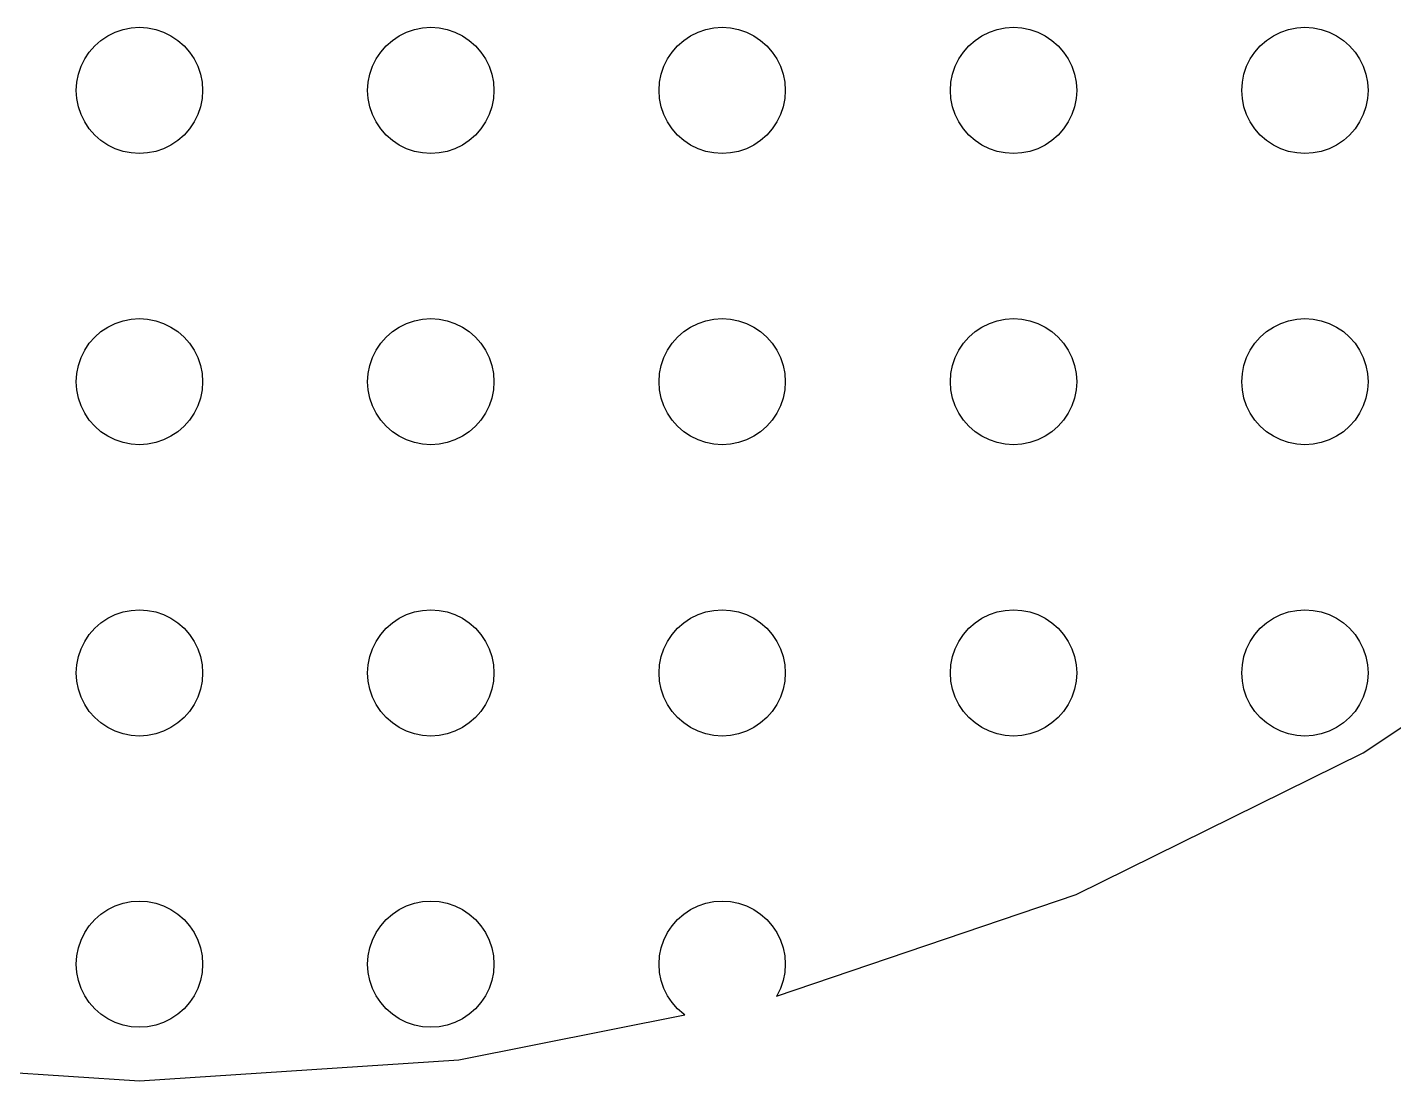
# Model space of a CAD drawing. Header units: metres. Extents: x -126 to 126, y -126 to 126.
# Drawn here: x -5.8 to 64.6, y -126 to -71.8 of the extents above; entities that cross this region are included whole.
import ezdxf

# ---------------------------------------------------------------- set-up
doc = ezdxf.new("R2010")
doc.units = ezdxf.units.M

msp = doc.modelspace()

# ---------------------------------------------------------------- linework, layer by layer
for p, q in [((-2.2981, -72.7019), (-1.97847, -72.4216)), ((-1.97847, -72.4216), (-1.625, -72.1854)), ((-1.625, -72.1854), (-1.24371, -71.9974)), ((-1.24371, -71.9974), (-0.84116, -71.8607)), ((-0.84116, -71.8607), (-0.42421, -71.7778)), ((-0.42421, -71.7778), (0, -71.75)), ((0, -71.75), (0.42421, -71.7778)), ((0.42421, -71.7778), (0.84116, -71.8607)), ((0.84116, -71.8607), (1.24371, -71.9974)), ((1.24371, -71.9974), (1.625, -72.1854)), ((1.625, -72.1854), (1.97847, -72.4216)), ((1.97847, -72.4216), (2.2981, -72.7019)), ((12.7019, -72.7019), (13.0215, -72.4216)), ((13.0215, -72.4216), (13.375, -72.1854)), ((13.375, -72.1854), (13.7563, -71.9974)), ((13.7563, -71.9974), (14.1588, -71.8607)), ((14.1588, -71.8607), (14.5758, -71.7778)), ((14.5758, -71.7778), (15, -71.75)), ((15, -71.75), (15.4242, -71.7778)), ((15.4242, -71.7778), (15.8412, -71.8607)), ((15.8412, -71.8607), (16.2437, -71.9974)), ((16.2437, -71.9974), (16.625, -72.1854)), ((16.625, -72.1854), (16.9785, -72.4216)), ((16.9785, -72.4216), (17.2981, -72.7019)), ((27.7019, -72.7019), (28.0215, -72.4216)), ((28.0215, -72.4216), (28.375, -72.1854)), ((28.375, -72.1854), (28.7563, -71.9974)), ((28.7563, -71.9974), (29.1588, -71.8607)), ((29.1588, -71.8607), (29.5758, -71.7778)), ((29.5758, -71.7778), (30, -71.75)), ((30, -71.75), (30.4242, -71.7778)), ((30.4242, -71.7778), (30.8412, -71.8607)), ((30.8412, -71.8607), (31.2437, -71.9974)), ((31.2437, -71.9974), (31.625, -72.1854)), ((31.625, -72.1854), (31.9785, -72.4216)), ((31.9785, -72.4216), (32.2981, -72.7019)), ((42.7019, -72.7019), (43.0215, -72.4216)), ((43.0215, -72.4216), (43.375, -72.1854)), ((43.375, -72.1854), (43.7563, -71.9974)), ((43.7563, -71.9974), (44.1588, -71.8607)), ((44.1588, -71.8607), (44.5758, -71.7778)), ((44.5758, -71.7778), (45, -71.75)), ((45, -71.75), (45.4242, -71.7778)), ((45.4242, -71.7778), (45.8412, -71.8607)), ((45.8412, -71.8607), (46.2437, -71.9974)), ((46.2437, -71.9974), (46.625, -72.1854)), ((46.625, -72.1854), (46.9785, -72.4216)), ((46.9785, -72.4216), (47.2981, -72.7019)), ((57.7019, -72.7019), (58.0215, -72.4216)), ((58.0215, -72.4216), (58.375, -72.1854)), ((58.375, -72.1854), (58.7563, -71.9974)), ((58.7563, -71.9974), (59.1588, -71.8607)), ((59.1588, -71.8607), (59.5758, -71.7778)), ((59.5758, -71.7778), (60, -71.75)), ((60, -71.75), (60.4242, -71.7778)), ((60.4242, -71.7778), (60.8412, -71.8607)), ((60.8412, -71.8607), (61.2437, -71.9974)), ((61.2437, -71.9974), (61.625, -72.1854)), ((61.625, -72.1854), (61.9785, -72.4216)), ((61.9785, -72.4216), (62.2981, -72.7019)), ((-2.81458, -73.375), (-2.57838, -73.0215)), ((-2.57838, -73.0215), (-2.2981, -72.7019)), ((2.2981, -72.7019), (2.57838, -73.0215)), ((2.57838, -73.0215), (2.81458, -73.375)), ((12.1854, -73.375), (12.4216, -73.0215)), ((12.4216, -73.0215), (12.7019, -72.7019)), ((17.2981, -72.7019), (17.5784, -73.0215)), ((17.5784, -73.0215), (17.8146, -73.375)), ((27.1854, -73.375), (27.4216, -73.0215)), ((27.4216, -73.0215), (27.7019, -72.7019)), ((32.2981, -72.7019), (32.5784, -73.0215)), ((32.5784, -73.0215), (32.8146, -73.375)), ((42.1854, -73.375), (42.4216, -73.0215)), ((42.4216, -73.0215), (42.7019, -72.7019)), ((47.2981, -72.7019), (47.5784, -73.0215)), ((47.5784, -73.0215), (47.8146, -73.375)), ((57.1854, -73.375), (57.4216, -73.0215)), ((57.4216, -73.0215), (57.7019, -72.7019)), ((62.2981, -72.7019), (62.5784, -73.0215)), ((62.5784, -73.0215), (62.8146, -73.375)), ((-3.13925, -74.1588), (-3.00259, -73.7563)), ((-3.00259, -73.7563), (-2.81458, -73.375)), ((2.81458, -73.375), (3.00259, -73.7563)), ((3.00259, -73.7563), (3.13925, -74.1588)), ((11.8607, -74.1588), (11.9974, -73.7563)), ((11.9974, -73.7563), (12.1854, -73.375)), ((17.8146, -73.375), (18.0026, -73.7563)), ((18.0026, -73.7563), (18.1393, -74.1588)), ((26.8607, -74.1588), (26.9974, -73.7563)), ((26.9974, -73.7563), (27.1854, -73.375)), ((32.8146, -73.375), (33.0026, -73.7563)), ((33.0026, -73.7563), (33.1393, -74.1588)), ((41.8607, -74.1588), (41.9974, -73.7563)), ((41.9974, -73.7563), (42.1854, -73.375)), ((47.8146, -73.375), (48.0026, -73.7563)), ((48.0026, -73.7563), (48.1393, -74.1588)), ((56.8607, -74.1588), (56.9974, -73.7563)), ((56.9974, -73.7563), (57.1854, -73.375)), ((62.8146, -73.375), (63.0026, -73.7563)), ((63.0026, -73.7563), (63.1393, -74.1588)), ((-3.22218, -74.5758), (-3.13925, -74.1588)), ((3.13925, -74.1588), (3.22218, -74.5758)), ((11.7778, -74.5758), (11.8607, -74.1588)), ((18.1393, -74.1588), (18.2222, -74.5758)), ((26.7778, -74.5758), (26.8607, -74.1588)), ((33.1393, -74.1588), (33.2222, -74.5758)), ((41.7778, -74.5758), (41.8607, -74.1588)), ((48.1393, -74.1588), (48.2222, -74.5758)), ((56.7778, -74.5758), (56.8607, -74.1588)), ((63.1393, -74.1588), (63.2222, -74.5758)), ((-3.25, -75), (-3.22218, -74.5758)), ((-3.22218, -75.4242), (-3.25, -75)), ((3.22218, -74.5758), (3.25, -75)), ((3.25, -75), (3.22218, -75.4242)), ((11.75, -75), (11.7778, -74.5758)), ((11.7778, -75.4242), (11.75, -75)), ((18.2222, -74.5758), (18.25, -75)), ((18.25, -75), (18.2222, -75.4242)), ((26.75, -75), (26.7778, -74.5758)), ((26.7778, -75.4242), (26.75, -75)), ((33.2222, -74.5758), (33.25, -75)), ((33.25, -75), (33.2222, -75.4242)), ((41.75, -75), (41.7778, -74.5758)), ((41.7778, -75.4242), (41.75, -75)), ((48.2222, -74.5758), (48.25, -75)), ((48.25, -75), (48.2222, -75.4242)), ((56.75, -75), (56.7778, -74.5758)), ((56.7778, -75.4242), (56.75, -75)), ((63.2222, -74.5758), (63.25, -75)), ((63.25, -75), (63.2222, -75.4242)), ((-3.13925, -75.8412), (-3.22218, -75.4242)), ((-3.00259, -76.2437), (-3.13925, -75.8412)), ((3.13925, -75.8412), (3.00259, -76.2437)), ((3.22218, -75.4242), (3.13925, -75.8412)), ((11.8607, -75.8412), (11.7778, -75.4242)), ((11.9974, -76.2437), (11.8607, -75.8412)), ((18.1393, -75.8412), (18.0026, -76.2437)), ((18.2222, -75.4242), (18.1393, -75.8412)), ((26.8607, -75.8412), (26.7778, -75.4242)), ((26.9974, -76.2437), (26.8607, -75.8412)), ((33.1393, -75.8412), (33.0026, -76.2437)), ((33.2222, -75.4242), (33.1393, -75.8412)), ((41.8607, -75.8412), (41.7778, -75.4242)), ((41.9974, -76.2437), (41.8607, -75.8412)), ((48.1393, -75.8412), (48.0026, -76.2437)), ((48.2222, -75.4242), (48.1393, -75.8412)), ((56.8607, -75.8412), (56.7778, -75.4242)), ((56.9974, -76.2437), (56.8607, -75.8412)), ((63.1393, -75.8412), (63.0026, -76.2437)), ((63.2222, -75.4242), (63.1393, -75.8412)), ((-2.81458, -76.625), (-3.00259, -76.2437)), ((-2.57838, -76.9785), (-2.81458, -76.625)), ((2.81458, -76.625), (2.57838, -76.9785)), ((3.00259, -76.2437), (2.81458, -76.625)), ((12.1854, -76.625), (11.9974, -76.2437)), ((12.4216, -76.9785), (12.1854, -76.625)), ((17.8146, -76.625), (17.5784, -76.9785)), ((18.0026, -76.2437), (17.8146, -76.625)), ((27.1854, -76.625), (26.9974, -76.2437)), ((27.4216, -76.9785), (27.1854, -76.625)), ((32.8146, -76.625), (32.5784, -76.9785)), ((33.0026, -76.2437), (32.8146, -76.625)), ((42.1854, -76.625), (41.9974, -76.2437)), ((42.4216, -76.9785), (42.1854, -76.625)), ((47.8146, -76.625), (47.5784, -76.9785)), ((48.0026, -76.2437), (47.8146, -76.625)), ((57.1854, -76.625), (56.9974, -76.2437)), ((57.4216, -76.9785), (57.1854, -76.625)), ((62.8146, -76.625), (62.5784, -76.9785)), ((63.0026, -76.2437), (62.8146, -76.625)), ((-2.2981, -77.2981), (-2.57838, -76.9785)), ((-1.97847, -77.5784), (-2.2981, -77.2981)), ((2.2981, -77.2981), (1.97847, -77.5784)), ((2.57838, -76.9785), (2.2981, -77.2981)), ((12.7019, -77.2981), (12.4216, -76.9785)), ((13.0215, -77.5784), (12.7019, -77.2981)), ((17.2981, -77.2981), (16.9785, -77.5784)), ((17.5784, -76.9785), (17.2981, -77.2981)), ((27.7019, -77.2981), (27.4216, -76.9785)), ((28.0215, -77.5784), (27.7019, -77.2981)), ((32.2981, -77.2981), (31.9785, -77.5784)), ((32.5784, -76.9785), (32.2981, -77.2981)), ((42.7019, -77.2981), (42.4216, -76.9785)), ((43.0215, -77.5784), (42.7019, -77.2981)), ((47.2981, -77.2981), (46.9785, -77.5784)), ((47.5784, -76.9785), (47.2981, -77.2981)), ((57.7019, -77.2981), (57.4216, -76.9785)), ((58.0215, -77.5784), (57.7019, -77.2981)), ((62.2981, -77.2981), (61.9785, -77.5784)), ((62.5784, -76.9785), (62.2981, -77.2981)), ((-1.625, -77.8146), (-1.97847, -77.5784)), ((-1.24371, -78.0026), (-1.625, -77.8146)), ((-0.84116, -78.1393), (-1.24371, -78.0026)), ((1.24371, -78.0026), (0.84116, -78.1393)), ((1.625, -77.8146), (1.24371, -78.0026)), ((1.97847, -77.5784), (1.625, -77.8146)), ((13.375, -77.8146), (13.0215, -77.5784)), ((13.7563, -78.0026), (13.375, -77.8146)), ((14.1588, -78.1393), (13.7563, -78.0026)), ((16.2437, -78.0026), (15.8412, -78.1393)), ((16.625, -77.8146), (16.2437, -78.0026)), ((16.9785, -77.5784), (16.625, -77.8146)), ((28.375, -77.8146), (28.0215, -77.5784)), ((28.7563, -78.0026), (28.375, -77.8146)), ((29.1588, -78.1393), (28.7563, -78.0026)), ((31.2437, -78.0026), (30.8412, -78.1393)), ((31.625, -77.8146), (31.2437, -78.0026)), ((31.9785, -77.5784), (31.625, -77.8146)), ((43.375, -77.8146), (43.0215, -77.5784)), ((43.7563, -78.0026), (43.375, -77.8146)), ((44.1588, -78.1393), (43.7563, -78.0026)), ((46.2437, -78.0026), (45.8412, -78.1393)), ((46.625, -77.8146), (46.2437, -78.0026)), ((46.9785, -77.5784), (46.625, -77.8146)), ((58.375, -77.8146), (58.0215, -77.5784)), ((58.7563, -78.0026), (58.375, -77.8146)), ((59.1588, -78.1393), (58.7563, -78.0026)), ((61.2437, -78.0026), (60.8412, -78.1393)), ((61.625, -77.8146), (61.2437, -78.0026)), ((61.9785, -77.5784), (61.625, -77.8146)), ((-0.42421, -78.2222), (-0.84116, -78.1393)), ((0, -78.25), (-0.42421, -78.2222)), ((0.42421, -78.2222), (0, -78.25)), ((0.84116, -78.1393), (0.42421, -78.2222)), ((14.5758, -78.2222), (14.1588, -78.1393)), ((15, -78.25), (14.5758, -78.2222)), ((15.4242, -78.2222), (15, -78.25)), ((15.8412, -78.1393), (15.4242, -78.2222)), ((29.5758, -78.2222), (29.1588, -78.1393)), ((30, -78.25), (29.5758, -78.2222)), ((30.4242, -78.2222), (30, -78.25)), ((30.8412, -78.1393), (30.4242, -78.2222)), ((44.5758, -78.2222), (44.1588, -78.1393)), ((45, -78.25), (44.5758, -78.2222)), ((45.4242, -78.2222), (45, -78.25)), ((45.8412, -78.1393), (45.4242, -78.2222)), ((59.5758, -78.2222), (59.1588, -78.1393)), ((60, -78.25), (59.5758, -78.2222)), ((60.4242, -78.2222), (60, -78.25)), ((60.8412, -78.1393), (60.4242, -78.2222)), ((-1.97847, -87.4216), (-1.625, -87.1854)), ((-1.625, -87.1854), (-1.24371, -86.9974)), ((-1.24371, -86.9974), (-0.84116, -86.8607)), ((-0.84116, -86.8607), (-0.42421, -86.7778)), ((-0.42421, -86.7778), (0, -86.75)), ((0, -86.75), (0.42421, -86.7778)), ((0.42421, -86.7778), (0.84116, -86.8607)), ((0.84116, -86.8607), (1.24371, -86.9974)), ((1.24371, -86.9974), (1.625, -87.1854)), ((1.625, -87.1854), (1.97847, -87.4216)), ((13.0215, -87.4216), (13.375, -87.1854)), ((13.375, -87.1854), (13.7563, -86.9974)), ((13.7563, -86.9974), (14.1588, -86.8607)), ((14.1588, -86.8607), (14.5758, -86.7778)), ((14.5758, -86.7778), (15, -86.75)), ((15, -86.75), (15.4242, -86.7778)), ((15.4242, -86.7778), (15.8412, -86.8607)), ((15.8412, -86.8607), (16.2437, -86.9974)), ((16.2437, -86.9974), (16.625, -87.1854)), ((16.625, -87.1854), (16.9785, -87.4216)), ((28.0215, -87.4216), (28.375, -87.1854)), ((28.375, -87.1854), (28.7563, -86.9974)), ((28.7563, -86.9974), (29.1588, -86.8607)), ((29.1588, -86.8607), (29.5758, -86.7778)), ((29.5758, -86.7778), (30, -86.75)), ((30, -86.75), (30.4242, -86.7778)), ((30.4242, -86.7778), (30.8412, -86.8607)), ((30.8412, -86.8607), (31.2437, -86.9974)), ((31.2437, -86.9974), (31.625, -87.1854)), ((31.625, -87.1854), (31.9785, -87.4216)), ((43.0215, -87.4216), (43.375, -87.1854)), ((43.375, -87.1854), (43.7563, -86.9974)), ((43.7563, -86.9974), (44.1588, -86.8607)), ((44.1588, -86.8607), (44.5758, -86.7778)), ((44.5758, -86.7778), (45, -86.75)), ((45, -86.75), (45.4242, -86.7778)), ((45.4242, -86.7778), (45.8412, -86.8607)), ((45.8412, -86.8607), (46.2437, -86.9974)), ((46.2437, -86.9974), (46.625, -87.1854)), ((46.625, -87.1854), (46.9785, -87.4216)), ((58.0215, -87.4216), (58.375, -87.1854)), ((58.375, -87.1854), (58.7563, -86.9974)), ((58.7563, -86.9974), (59.1588, -86.8607)), ((59.1588, -86.8607), (59.5758, -86.7778)), ((59.5758, -86.7778), (60, -86.75)), ((60, -86.75), (60.4242, -86.7778)), ((60.4242, -86.7778), (60.8412, -86.8607)), ((60.8412, -86.8607), (61.2437, -86.9974)), ((61.2437, -86.9974), (61.625, -87.1854)), ((61.625, -87.1854), (61.9785, -87.4216)), ((-2.57838, -88.0215), (-2.2981, -87.7019)), ((-2.2981, -87.7019), (-1.97847, -87.4216)), ((1.97847, -87.4216), (2.2981, -87.7019)), ((2.2981, -87.7019), (2.57838, -88.0215)), ((12.4216, -88.0215), (12.7019, -87.7019)), ((12.7019, -87.7019), (13.0215, -87.4216)), ((16.9785, -87.4216), (17.2981, -87.7019)), ((17.2981, -87.7019), (17.5784, -88.0215)), ((27.4216, -88.0215), (27.7019, -87.7019)), ((27.7019, -87.7019), (28.0215, -87.4216)), ((31.9785, -87.4216), (32.2981, -87.7019)), ((32.2981, -87.7019), (32.5784, -88.0215)), ((42.4216, -88.0215), (42.7019, -87.7019)), ((42.7019, -87.7019), (43.0215, -87.4216)), ((46.9785, -87.4216), (47.2981, -87.7019)), ((47.2981, -87.7019), (47.5784, -88.0215)), ((57.4216, -88.0215), (57.7019, -87.7019)), ((57.7019, -87.7019), (58.0215, -87.4216)), ((61.9785, -87.4216), (62.2981, -87.7019)), ((62.2981, -87.7019), (62.5784, -88.0215)), ((-3.00259, -88.7563), (-2.81458, -88.375)), ((-2.81458, -88.375), (-2.57838, -88.0215)), ((2.57838, -88.0215), (2.81458, -88.375)), ((2.81458, -88.375), (3.00259, -88.7563)), ((11.9974, -88.7563), (12.1854, -88.375)), ((12.1854, -88.375), (12.4216, -88.0215)), ((17.5784, -88.0215), (17.8146, -88.375)), ((17.8146, -88.375), (18.0026, -88.7563)), ((26.9974, -88.7563), (27.1854, -88.375)), ((27.1854, -88.375), (27.4216, -88.0215)), ((32.5784, -88.0215), (32.8146, -88.375)), ((32.8146, -88.375), (33.0026, -88.7563)), ((41.9974, -88.7563), (42.1854, -88.375)), ((42.1854, -88.375), (42.4216, -88.0215)), ((47.5784, -88.0215), (47.8146, -88.375)), ((47.8146, -88.375), (48.0026, -88.7563)), ((56.9974, -88.7563), (57.1854, -88.375)), ((57.1854, -88.375), (57.4216, -88.0215)), ((62.5784, -88.0215), (62.8146, -88.375)), ((62.8146, -88.375), (63.0026, -88.7563)), ((-3.22218, -89.5758), (-3.13925, -89.1588)), ((-3.13925, -89.1588), (-3.00259, -88.7563)), ((3.00259, -88.7563), (3.13925, -89.1588)), ((3.13925, -89.1588), (3.22218, -89.5758)), ((11.7778, -89.5758), (11.8607, -89.1588)), ((11.8607, -89.1588), (11.9974, -88.7563)), ((18.0026, -88.7563), (18.1393, -89.1588)), ((18.1393, -89.1588), (18.2222, -89.5758)), ((26.7778, -89.5758), (26.8607, -89.1588)), ((26.8607, -89.1588), (26.9974, -88.7563)), ((33.0026, -88.7563), (33.1393, -89.1588)), ((33.1393, -89.1588), (33.2222, -89.5758)), ((41.7778, -89.5758), (41.8607, -89.1588)), ((41.8607, -89.1588), (41.9974, -88.7563)), ((48.0026, -88.7563), (48.1393, -89.1588)), ((48.1393, -89.1588), (48.2222, -89.5758)), ((56.7778, -89.5758), (56.8607, -89.1588)), ((56.8607, -89.1588), (56.9974, -88.7563)), ((63.0026, -88.7563), (63.1393, -89.1588)), ((63.1393, -89.1588), (63.2222, -89.5758)), ((-3.25, -90), (-3.22218, -89.5758)), ((-3.22218, -90.4242), (-3.25, -90)), ((3.22218, -89.5758), (3.25, -90)), ((3.25, -90), (3.22218, -90.4242)), ((11.75, -90), (11.7778, -89.5758)), ((11.7778, -90.4242), (11.75, -90)), ((18.2222, -89.5758), (18.25, -90)), ((18.25, -90), (18.2222, -90.4242)), ((26.75, -90), (26.7778, -89.5758)), ((26.7778, -90.4242), (26.75, -90)), ((33.2222, -89.5758), (33.25, -90)), ((33.25, -90), (33.2222, -90.4242)), ((41.75, -90), (41.7778, -89.5758)), ((41.7778, -90.4242), (41.75, -90)), ((48.2222, -89.5758), (48.25, -90)), ((48.25, -90), (48.2222, -90.4242)), ((56.75, -90), (56.7778, -89.5758)), ((56.7778, -90.4242), (56.75, -90)), ((63.2222, -89.5758), (63.25, -90)), ((63.25, -90), (63.2222, -90.4242)), ((-3.13925, -90.8412), (-3.22218, -90.4242)), ((3.22218, -90.4242), (3.13925, -90.8412)), ((11.8607, -90.8412), (11.7778, -90.4242)), ((18.2222, -90.4242), (18.1393, -90.8412)), ((26.8607, -90.8412), (26.7778, -90.4242)), ((33.2222, -90.4242), (33.1393, -90.8412)), ((41.8607, -90.8412), (41.7778, -90.4242)), ((48.2222, -90.4242), (48.1393, -90.8412)), ((56.8607, -90.8412), (56.7778, -90.4242)), ((63.2222, -90.4242), (63.1393, -90.8412)), ((-3.00259, -91.2437), (-3.13925, -90.8412)), ((-2.81458, -91.625), (-3.00259, -91.2437)), ((3.00259, -91.2437), (2.81458, -91.625)), ((3.13925, -90.8412), (3.00259, -91.2437)), ((11.9974, -91.2437), (11.8607, -90.8412)), ((12.1854, -91.625), (11.9974, -91.2437)), ((18.0026, -91.2437), (17.8146, -91.625)), ((18.1393, -90.8412), (18.0026, -91.2437)), ((26.9974, -91.2437), (26.8607, -90.8412)), ((27.1854, -91.625), (26.9974, -91.2437)), ((33.0026, -91.2437), (32.8146, -91.625)), ((33.1393, -90.8412), (33.0026, -91.2437)), ((41.9974, -91.2437), (41.8607, -90.8412)), ((42.1854, -91.625), (41.9974, -91.2437)), ((48.0026, -91.2437), (47.8146, -91.625)), ((48.1393, -90.8412), (48.0026, -91.2437)), ((56.9974, -91.2437), (56.8607, -90.8412)), ((57.1854, -91.625), (56.9974, -91.2437)), ((63.0026, -91.2437), (62.8146, -91.625)), ((63.1393, -90.8412), (63.0026, -91.2437)), ((-2.57838, -91.9785), (-2.81458, -91.625)), ((-2.2981, -92.2981), (-2.57838, -91.9785)), ((2.57838, -91.9785), (2.2981, -92.2981)), ((2.81458, -91.625), (2.57838, -91.9785)), ((12.4216, -91.9785), (12.1854, -91.625)), ((12.7019, -92.2981), (12.4216, -91.9785)), ((17.5784, -91.9785), (17.2981, -92.2981)), ((17.8146, -91.625), (17.5784, -91.9785)), ((27.4216, -91.9785), (27.1854, -91.625)), ((27.7019, -92.2981), (27.4216, -91.9785)), ((32.5784, -91.9785), (32.2981, -92.2981)), ((32.8146, -91.625), (32.5784, -91.9785)), ((42.4216, -91.9785), (42.1854, -91.625)), ((42.7019, -92.2981), (42.4216, -91.9785)), ((47.5784, -91.9785), (47.2981, -92.2981)), ((47.8146, -91.625), (47.5784, -91.9785)), ((57.4216, -91.9785), (57.1854, -91.625)), ((57.7019, -92.2981), (57.4216, -91.9785)), ((62.5784, -91.9785), (62.2981, -92.2981)), ((62.8146, -91.625), (62.5784, -91.9785)), ((-1.97847, -92.5784), (-2.2981, -92.2981)), ((-1.625, -92.8146), (-1.97847, -92.5784)), ((-1.24371, -93.0026), (-1.625, -92.8146)), ((1.625, -92.8146), (1.24371, -93.0026)), ((1.97847, -92.5784), (1.625, -92.8146)), ((2.2981, -92.2981), (1.97847, -92.5784)), ((13.0215, -92.5784), (12.7019, -92.2981)), ((13.375, -92.8146), (13.0215, -92.5784)), ((13.7563, -93.0026), (13.375, -92.8146)), ((16.625, -92.8146), (16.2437, -93.0026)), ((16.9785, -92.5784), (16.625, -92.8146)), ((17.2981, -92.2981), (16.9785, -92.5784)), ((28.0215, -92.5784), (27.7019, -92.2981)), ((28.375, -92.8146), (28.0215, -92.5784)), ((28.7563, -93.0026), (28.375, -92.8146)), ((31.625, -92.8146), (31.2437, -93.0026)), ((31.9785, -92.5784), (31.625, -92.8146)), ((32.2981, -92.2981), (31.9785, -92.5784)), ((43.0215, -92.5784), (42.7019, -92.2981)), ((43.375, -92.8146), (43.0215, -92.5784)), ((43.7563, -93.0026), (43.375, -92.8146)), ((46.625, -92.8146), (46.2437, -93.0026)), ((46.9785, -92.5784), (46.625, -92.8146)), ((47.2981, -92.2981), (46.9785, -92.5784)), ((58.0215, -92.5784), (57.7019, -92.2981)), ((58.375, -92.8146), (58.0215, -92.5784)), ((58.7563, -93.0026), (58.375, -92.8146)), ((61.625, -92.8146), (61.2437, -93.0026)), ((61.9785, -92.5784), (61.625, -92.8146)), ((62.2981, -92.2981), (61.9785, -92.5784)), ((-0.84116, -93.1393), (-1.24371, -93.0026)), ((-0.42421, -93.2222), (-0.84116, -93.1393)), ((0, -93.25), (-0.42421, -93.2222)), ((0.42421, -93.2222), (0, -93.25)), ((0.84116, -93.1393), (0.42421, -93.2222)), ((1.24371, -93.0026), (0.84116, -93.1393)), ((14.1588, -93.1393), (13.7563, -93.0026)), ((14.5758, -93.2222), (14.1588, -93.1393)), ((15, -93.25), (14.5758, -93.2222)), ((15.4242, -93.2222), (15, -93.25)), ((15.8412, -93.1393), (15.4242, -93.2222)), ((16.2437, -93.0026), (15.8412, -93.1393)), ((29.1588, -93.1393), (28.7563, -93.0026)), ((29.5758, -93.2222), (29.1588, -93.1393)), ((30, -93.25), (29.5758, -93.2222)), ((30.4242, -93.2222), (30, -93.25)), ((30.8412, -93.1393), (30.4242, -93.2222)), ((31.2437, -93.0026), (30.8412, -93.1393)), ((44.1588, -93.1393), (43.7563, -93.0026)), ((44.5758, -93.2222), (44.1588, -93.1393)), ((45, -93.25), (44.5758, -93.2222)), ((45.4242, -93.2222), (45, -93.25)), ((45.8412, -93.1393), (45.4242, -93.2222)), ((46.2437, -93.0026), (45.8412, -93.1393)), ((59.1588, -93.1393), (58.7563, -93.0026)), ((59.5758, -93.2222), (59.1588, -93.1393)), ((60, -93.25), (59.5758, -93.2222)), ((60.4242, -93.2222), (60, -93.25)), ((60.8412, -93.1393), (60.4242, -93.2222)), ((61.2437, -93.0026), (60.8412, -93.1393)), ((63, -109.119), (76.7039, -99.9625)), ((-1.24371, -101.997), (-0.84116, -101.861)), ((-0.84116, -101.861), (-0.42421, -101.778)), ((-0.42421, -101.778), (0, -101.75)), ((0, -101.75), (0.42421, -101.778)), ((0.42421, -101.778), (0.84116, -101.861)), ((0.84116, -101.861), (1.24371, -101.997)), ((13.7563, -101.997), (14.1588, -101.861)), ((14.1588, -101.861), (14.5758, -101.778)), ((14.5758, -101.778), (15, -101.75)), ((15, -101.75), (15.4242, -101.778)), ((15.4242, -101.778), (15.8412, -101.861)), ((15.8412, -101.861), (16.2437, -101.997)), ((28.7563, -101.997), (29.1588, -101.861)), ((29.1588, -101.861), (29.5758, -101.778)), ((29.5758, -101.778), (30, -101.75)), ((30, -101.75), (30.4242, -101.778)), ((30.4242, -101.778), (30.8412, -101.861)), ((30.8412, -101.861), (31.2437, -101.997)), ((43.7563, -101.997), (44.1588, -101.861)), ((44.1588, -101.861), (44.5758, -101.778)), ((44.5758, -101.778), (45, -101.75)), ((45, -101.75), (45.4242, -101.778)), ((45.4242, -101.778), (45.8412, -101.861)), ((45.8412, -101.861), (46.2437, -101.997)), ((58.7563, -101.997), (59.1588, -101.861)), ((59.1588, -101.861), (59.5758, -101.778)), ((59.5758, -101.778), (60, -101.75)), ((60, -101.75), (60.4242, -101.778)), ((60.4242, -101.778), (60.8412, -101.861)), ((60.8412, -101.861), (61.2437, -101.997)), ((-2.2981, -102.702), (-1.97847, -102.422)), ((-1.97847, -102.422), (-1.625, -102.185)), ((-1.625, -102.185), (-1.24371, -101.997)), ((1.24371, -101.997), (1.625, -102.185)), ((1.625, -102.185), (1.97847, -102.422)), ((1.97847, -102.422), (2.2981, -102.702)), ((12.7019, -102.702), (13.0215, -102.422)), ((13.0215, -102.422), (13.375, -102.185)), ((13.375, -102.185), (13.7563, -101.997)), ((16.2437, -101.997), (16.625, -102.185)), ((16.625, -102.185), (16.9785, -102.422)), ((16.9785, -102.422), (17.2981, -102.702)), ((27.7019, -102.702), (28.0215, -102.422)), ((28.0215, -102.422), (28.375, -102.185)), ((28.375, -102.185), (28.7563, -101.997)), ((31.2437, -101.997), (31.625, -102.185)), ((31.625, -102.185), (31.9785, -102.422)), ((31.9785, -102.422), (32.2981, -102.702)), ((42.7019, -102.702), (43.0215, -102.422)), ((43.0215, -102.422), (43.375, -102.185)), ((43.375, -102.185), (43.7563, -101.997)), ((46.2437, -101.997), (46.625, -102.185)), ((46.625, -102.185), (46.9785, -102.422)), ((46.9785, -102.422), (47.2981, -102.702)), ((57.7019, -102.702), (58.0215, -102.422)), ((58.0215, -102.422), (58.375, -102.185)), ((58.375, -102.185), (58.7563, -101.997)), ((61.2437, -101.997), (61.625, -102.185)), ((61.625, -102.185), (61.9785, -102.422)), ((61.9785, -102.422), (62.2981, -102.702)), ((-3.00259, -103.756), (-2.81458, -103.375)), ((-2.81458, -103.375), (-2.57838, -103.022)), ((-2.57838, -103.022), (-2.2981, -102.702)), ((2.2981, -102.702), (2.57838, -103.022)), ((2.57838, -103.022), (2.81458, -103.375)), ((2.81458, -103.375), (3.00259, -103.756)), ((11.9974, -103.756), (12.1854, -103.375)), ((12.1854, -103.375), (12.4216, -103.022)), ((12.4216, -103.022), (12.7019, -102.702)), ((17.2981, -102.702), (17.5784, -103.022)), ((17.5784, -103.022), (17.8146, -103.375)), ((17.8146, -103.375), (18.0026, -103.756)), ((26.9974, -103.756), (27.1854, -103.375)), ((27.1854, -103.375), (27.4216, -103.022)), ((27.4216, -103.022), (27.7019, -102.702)), ((32.2981, -102.702), (32.5784, -103.022)), ((32.5784, -103.022), (32.8146, -103.375)), ((32.8146, -103.375), (33.0026, -103.756)), ((41.9974, -103.756), (42.1854, -103.375)), ((42.1854, -103.375), (42.4216, -103.022)), ((42.4216, -103.022), (42.7019, -102.702)), ((47.2981, -102.702), (47.5784, -103.022)), ((47.5784, -103.022), (47.8146, -103.375)), ((47.8146, -103.375), (48.0026, -103.756)), ((56.9974, -103.756), (57.1854, -103.375)), ((57.1854, -103.375), (57.4216, -103.022)), ((57.4216, -103.022), (57.7019, -102.702)), ((62.2981, -102.702), (62.5784, -103.022)), ((62.5784, -103.022), (62.8146, -103.375)), ((62.8146, -103.375), (63.0026, -103.756)), ((-3.13925, -104.159), (-3.00259, -103.756)), ((3.00259, -103.756), (3.13925, -104.159)), ((11.8607, -104.159), (11.9974, -103.756)), ((18.0026, -103.756), (18.1393, -104.159)), ((26.8607, -104.159), (26.9974, -103.756)), ((33.0026, -103.756), (33.1393, -104.159)), ((41.8607, -104.159), (41.9974, -103.756)), ((48.0026, -103.756), (48.1393, -104.159)), ((56.8607, -104.159), (56.9974, -103.756)), ((63.0026, -103.756), (63.1393, -104.159)), ((-3.25, -105), (-3.22218, -104.576)), ((-3.22218, -104.576), (-3.13925, -104.159)), ((3.13925, -104.159), (3.22218, -104.576)), ((3.22218, -104.576), (3.25, -105)), ((11.75, -105), (11.7778, -104.576)), ((11.7778, -104.576), (11.8607, -104.159)), ((18.1393, -104.159), (18.2222, -104.576)), ((18.2222, -104.576), (18.25, -105)), ((26.75, -105), (26.7778, -104.576)), ((26.7778, -104.576), (26.8607, -104.159)), ((33.1393, -104.159), (33.2222, -104.576)), ((33.2222, -104.576), (33.25, -105)), ((41.75, -105), (41.7778, -104.576)), ((41.7778, -104.576), (41.8607, -104.159)), ((48.1393, -104.159), (48.2222, -104.576)), ((48.2222, -104.576), (48.25, -105)), ((56.75, -105), (56.7778, -104.576)), ((56.7778, -104.576), (56.8607, -104.159)), ((63.1393, -104.159), (63.2222, -104.576)), ((63.2222, -104.576), (63.25, -105)), ((-3.22218, -105.424), (-3.25, -105)), ((-3.13925, -105.841), (-3.22218, -105.424)), ((3.22218, -105.424), (3.13925, -105.841)), ((3.25, -105), (3.22218, -105.424)), ((11.7778, -105.424), (11.75, -105)), ((11.8607, -105.841), (11.7778, -105.424)), ((18.2222, -105.424), (18.1393, -105.841)), ((18.25, -105), (18.2222, -105.424)), ((26.7778, -105.424), (26.75, -105)), ((26.8607, -105.841), (26.7778, -105.424)), ((33.2222, -105.424), (33.1393, -105.841)), ((33.25, -105), (33.2222, -105.424)), ((41.7778, -105.424), (41.75, -105)), ((41.8607, -105.841), (41.7778, -105.424)), ((48.2222, -105.424), (48.1393, -105.841)), ((48.25, -105), (48.2222, -105.424)), ((56.7778, -105.424), (56.75, -105)), ((56.8607, -105.841), (56.7778, -105.424)), ((63.2222, -105.424), (63.1393, -105.841)), ((63.25, -105), (63.2222, -105.424)), ((-3.00259, -106.244), (-3.13925, -105.841)), ((3.13925, -105.841), (3.00259, -106.244)), ((11.9974, -106.244), (11.8607, -105.841)), ((18.1393, -105.841), (18.0026, -106.244)), ((26.9974, -106.244), (26.8607, -105.841)), ((33.1393, -105.841), (33.0026, -106.244)), ((41.9974, -106.244), (41.8607, -105.841)), ((48.1393, -105.841), (48.0026, -106.244)), ((56.9974, -106.244), (56.8607, -105.841)), ((63.1393, -105.841), (63.0026, -106.244)), ((-2.81458, -106.625), (-3.00259, -106.244)), ((-2.57838, -106.978), (-2.81458, -106.625)), ((2.81458, -106.625), (2.57838, -106.978)), ((3.00259, -106.244), (2.81458, -106.625)), ((12.1854, -106.625), (11.9974, -106.244)), ((12.4216, -106.978), (12.1854, -106.625)), ((17.8146, -106.625), (17.5784, -106.978)), ((18.0026, -106.244), (17.8146, -106.625)), ((27.1854, -106.625), (26.9974, -106.244)), ((27.4216, -106.978), (27.1854, -106.625)), ((32.8146, -106.625), (32.5784, -106.978)), ((33.0026, -106.244), (32.8146, -106.625)), ((42.1854, -106.625), (41.9974, -106.244)), ((42.4216, -106.978), (42.1854, -106.625)), ((47.8146, -106.625), (47.5784, -106.978)), ((48.0026, -106.244), (47.8146, -106.625)), ((57.1854, -106.625), (56.9974, -106.244)), ((57.4216, -106.978), (57.1854, -106.625)), ((62.8146, -106.625), (62.5784, -106.978)), ((63.0026, -106.244), (62.8146, -106.625)), ((-2.2981, -107.298), (-2.57838, -106.978)), ((-1.97847, -107.578), (-2.2981, -107.298)), ((-1.625, -107.815), (-1.97847, -107.578)), ((1.97847, -107.578), (1.625, -107.815)), ((2.2981, -107.298), (1.97847, -107.578)), ((2.57838, -106.978), (2.2981, -107.298)), ((12.7019, -107.298), (12.4216, -106.978)), ((13.0215, -107.578), (12.7019, -107.298)), ((13.375, -107.815), (13.0215, -107.578)), ((16.9785, -107.578), (16.625, -107.815)), ((17.2981, -107.298), (16.9785, -107.578)), ((17.5784, -106.978), (17.2981, -107.298)), ((27.7019, -107.298), (27.4216, -106.978)), ((28.0215, -107.578), (27.7019, -107.298)), ((28.375, -107.815), (28.0215, -107.578)), ((31.9785, -107.578), (31.625, -107.815)), ((32.2981, -107.298), (31.9785, -107.578)), ((32.5784, -106.978), (32.2981, -107.298)), ((42.7019, -107.298), (42.4216, -106.978)), ((43.0215, -107.578), (42.7019, -107.298)), ((43.375, -107.815), (43.0215, -107.578)), ((46.9785, -107.578), (46.625, -107.815)), ((47.2981, -107.298), (46.9785, -107.578)), ((47.5784, -106.978), (47.2981, -107.298)), ((57.7019, -107.298), (57.4216, -106.978)), ((58.0215, -107.578), (57.7019, -107.298)), ((58.375, -107.815), (58.0215, -107.578)), ((61.9785, -107.578), (61.625, -107.815)), ((62.2981, -107.298), (61.9785, -107.578)), ((62.5784, -106.978), (62.2981, -107.298)), ((-1.24371, -108.003), (-1.625, -107.815)), ((-0.84116, -108.139), (-1.24371, -108.003)), ((-0.42421, -108.222), (-0.84116, -108.139)), ((0, -108.25), (-0.42421, -108.222)), ((0.42421, -108.222), (0, -108.25)), ((0.84116, -108.139), (0.42421, -108.222)), ((1.24371, -108.003), (0.84116, -108.139)), ((1.625, -107.815), (1.24371, -108.003)), ((13.7563, -108.003), (13.375, -107.815)), ((14.1588, -108.139), (13.7563, -108.003)), ((14.5758, -108.222), (14.1588, -108.139)), ((15, -108.25), (14.5758, -108.222)), ((15.4242, -108.222), (15, -108.25)), ((15.8412, -108.139), (15.4242, -108.222)), ((16.2437, -108.003), (15.8412, -108.139)), ((16.625, -107.815), (16.2437, -108.003)), ((28.7563, -108.003), (28.375, -107.815)), ((29.1588, -108.139), (28.7563, -108.003)), ((29.5758, -108.222), (29.1588, -108.139)), ((30, -108.25), (29.5758, -108.222)), ((30.4242, -108.222), (30, -108.25)), ((30.8412, -108.139), (30.4242, -108.222)), ((31.2437, -108.003), (30.8412, -108.139)), ((31.625, -107.815), (31.2437, -108.003)), ((43.7563, -108.003), (43.375, -107.815)), ((44.1588, -108.139), (43.7563, -108.003)), ((44.5758, -108.222), (44.1588, -108.139)), ((45, -108.25), (44.5758, -108.222)), ((45.4242, -108.222), (45, -108.25)), ((45.8412, -108.139), (45.4242, -108.222)), ((46.2437, -108.003), (45.8412, -108.139)), ((46.625, -107.815), (46.2437, -108.003)), ((58.7563, -108.003), (58.375, -107.815)), ((59.1588, -108.139), (58.7563, -108.003)), ((59.5758, -108.222), (59.1588, -108.139)), ((60, -108.25), (59.5758, -108.222)), ((60.4242, -108.222), (60, -108.25)), ((60.8412, -108.139), (60.4242, -108.222)), ((61.2437, -108.003), (60.8412, -108.139)), ((61.625, -107.815), (61.2437, -108.003)), ((48.2181, -116.409), (63, -109.119)), ((-0.42421, -116.778), (0, -116.75)), ((0, -116.75), (0.42421, -116.778)), ((14.5758, -116.778), (15, -116.75)), ((15, -116.75), (15.4242, -116.778)), ((29.5758, -116.778), (30, -116.75)), ((30, -116.75), (30.4242, -116.778)), ((32.8037, -121.641), (48.2181, -116.409)), ((-2.2981, -117.702), (-1.97847, -117.422)), ((-1.97847, -117.422), (-1.625, -117.185)), ((-1.625, -117.185), (-1.24371, -116.997)), ((-1.24371, -116.997), (-0.84116, -116.861)), ((-0.84116, -116.861), (-0.42421, -116.778)), ((0.42421, -116.778), (0.84116, -116.861)), ((0.84116, -116.861), (1.24371, -116.997)), ((1.24371, -116.997), (1.625, -117.185)), ((1.625, -117.185), (1.97847, -117.422)), ((1.97847, -117.422), (2.2981, -117.702)), ((12.7019, -117.702), (13.0215, -117.422)), ((13.0215, -117.422), (13.375, -117.185)), ((13.375, -117.185), (13.7563, -116.997)), ((13.7563, -116.997), (14.1588, -116.861)), ((14.1588, -116.861), (14.5758, -116.778)), ((15.4242, -116.778), (15.8412, -116.861)), ((15.8412, -116.861), (16.2437, -116.997)), ((16.2437, -116.997), (16.625, -117.185)), ((16.625, -117.185), (16.9785, -117.422)), ((16.9785, -117.422), (17.2981, -117.702)), ((27.7019, -117.702), (28.0215, -117.422)), ((28.0215, -117.422), (28.375, -117.185)), ((28.375, -117.185), (28.7563, -116.997)), ((28.7563, -116.997), (29.1588, -116.861)), ((29.1588, -116.861), (29.5758, -116.778)), ((30.4242, -116.778), (30.8412, -116.861)), ((30.8412, -116.861), (31.2437, -116.997)), ((31.2437, -116.997), (31.625, -117.185)), ((31.625, -117.185), (31.9785, -117.422)), ((31.9785, -117.422), (32.2981, -117.702)), ((-2.81458, -118.375), (-2.57838, -118.022)), ((-2.57838, -118.022), (-2.2981, -117.702)), ((2.2981, -117.702), (2.57838, -118.022)), ((2.57838, -118.022), (2.81458, -118.375)), ((12.1854, -118.375), (12.4216, -118.022)), ((12.4216, -118.022), (12.7019, -117.702)), ((17.2981, -117.702), (17.5784, -118.022)), ((17.5784, -118.022), (17.8146, -118.375)), ((27.1854, -118.375), (27.4216, -118.022)), ((27.4216, -118.022), (27.7019, -117.702)), ((32.2981, -117.702), (32.5784, -118.022)), ((32.5784, -118.022), (32.8146, -118.375)), ((-3.13925, -119.159), (-3.00259, -118.756)), ((-3.00259, -118.756), (-2.81458, -118.375)), ((2.81458, -118.375), (3.00259, -118.756)), ((3.00259, -118.756), (3.13925, -119.159)), ((11.8607, -119.159), (11.9974, -118.756)), ((11.9974, -118.756), (12.1854, -118.375)), ((17.8146, -118.375), (18.0026, -118.756)), ((18.0026, -118.756), (18.1393, -119.159)), ((26.8607, -119.159), (26.9974, -118.756)), ((26.9974, -118.756), (27.1854, -118.375)), ((32.8146, -118.375), (33.0026, -118.756)), ((33.0026, -118.756), (33.1393, -119.159)), ((-3.22218, -119.576), (-3.13925, -119.159)), ((3.13925, -119.159), (3.22218, -119.576)), ((11.7778, -119.576), (11.8607, -119.159)), ((18.1393, -119.159), (18.2222, -119.576)), ((26.7778, -119.576), (26.8607, -119.159)), ((33.1393, -119.159), (33.2222, -119.576)), ((-3.25, -120), (-3.22218, -119.576)), ((-3.22218, -120.424), (-3.25, -120)), ((3.22218, -119.576), (3.25, -120)), ((3.25, -120), (3.22218, -120.424)), ((11.75, -120), (11.7778, -119.576)), ((11.7778, -120.424), (11.75, -120)), ((18.2222, -119.576), (18.25, -120)), ((18.25, -120), (18.2222, -120.424)), ((26.75, -120), (26.7778, -119.576)), ((26.7778, -120.424), (26.75, -120)), ((33.2222, -119.576), (33.25, -120)), ((33.25, -120), (33.2222, -120.424)), ((-3.13925, -120.841), (-3.22218, -120.424)), ((-3.00259, -121.244), (-3.13925, -120.841)), ((3.13925, -120.841), (3.00259, -121.244)), ((3.22218, -120.424), (3.13925, -120.841)), ((11.8607, -120.841), (11.7778, -120.424)), ((11.9974, -121.244), (11.8607, -120.841)), ((18.1393, -120.841), (18.0026, -121.244)), ((18.2222, -120.424), (18.1393, -120.841)), ((26.8607, -120.841), (26.7778, -120.424)), ((26.9974, -121.244), (26.8607, -120.841)), ((33.1393, -120.841), (33.0026, -121.244)), ((33.2222, -120.424), (33.1393, -120.841)), ((-2.81458, -121.625), (-3.00259, -121.244)), ((-2.57838, -121.978), (-2.81458, -121.625)), ((2.81458, -121.625), (2.57838, -121.978)), ((3.00259, -121.244), (2.81458, -121.625)), ((12.1854, -121.625), (11.9974, -121.244)), ((12.4216, -121.978), (12.1854, -121.625)), ((17.8146, -121.625), (17.5784, -121.978)), ((18.0026, -121.244), (17.8146, -121.625)), ((27.1854, -121.625), (26.9974, -121.244)), ((27.4216, -121.978), (27.1854, -121.625)), ((32.8146, -121.625), (32.8037, -121.641)), ((33.0026, -121.244), (32.8146, -121.625)), ((-2.2981, -122.298), (-2.57838, -121.978)), ((-1.97847, -122.578), (-2.2981, -122.298)), ((2.2981, -122.298), (1.97847, -122.578)), ((2.57838, -121.978), (2.2981, -122.298)), ((12.7019, -122.298), (12.4216, -121.978)), ((13.0215, -122.578), (12.7019, -122.298)), ((17.2981, -122.298), (16.9785, -122.578)), ((17.5784, -121.978), (17.2981, -122.298)), ((27.7019, -122.298), (27.4216, -121.978)), ((28.0215, -122.578), (27.7019, -122.298)), ((-1.625, -122.815), (-1.97847, -122.578)), ((-1.24371, -123.003), (-1.625, -122.815)), ((-0.84116, -123.139), (-1.24371, -123.003)), ((1.24371, -123.003), (0.84116, -123.139)), ((1.625, -122.815), (1.24371, -123.003)), ((1.97847, -122.578), (1.625, -122.815)), ((13.375, -122.815), (13.0215, -122.578)), ((13.7563, -123.003), (13.375, -122.815)), ((14.1588, -123.139), (13.7563, -123.003)), ((16.2437, -123.003), (15.8412, -123.139)), ((16.625, -122.815), (16.2437, -123.003)), ((16.4463, -124.922), (28.069, -122.61)), ((16.9785, -122.578), (16.625, -122.815)), ((28.069, -122.61), (28.0215, -122.578)), ((-0.42421, -123.222), (-0.84116, -123.139)), ((0, -123.25), (-0.42421, -123.222)), ((0.42421, -123.222), (0, -123.25)), ((0.84116, -123.139), (0.42421, -123.222)), ((14.5758, -123.222), (14.1588, -123.139)), ((15, -123.25), (14.5758, -123.222)), ((15.4242, -123.222), (15, -123.25)), ((15.8412, -123.139), (15.4242, -123.222)), ((-16.4463, -124.922), (0, -126)), ((0, -126), (16.4463, -124.922))]:
    msp.add_line(p, q)

doc.saveas('drawing.dxf')
